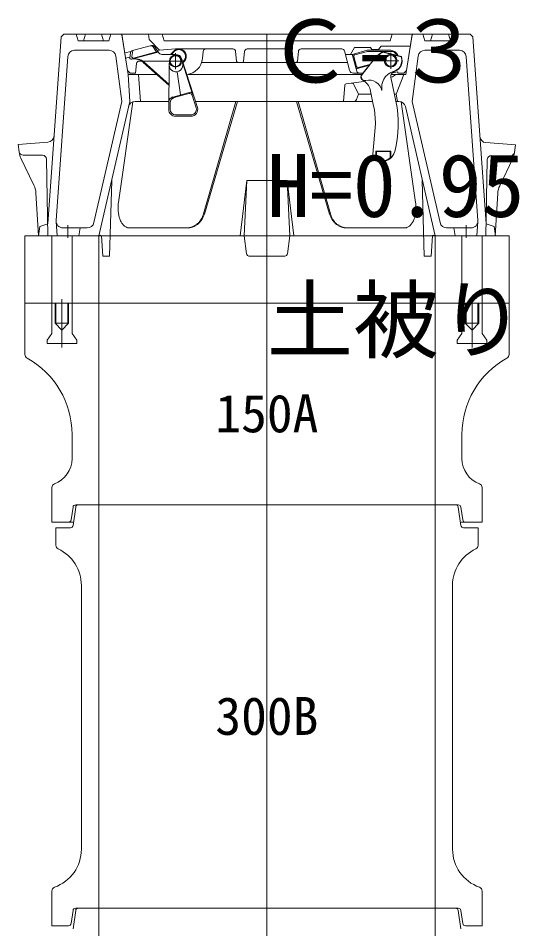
# Model space of a CAD drawing. Units: millimetres, scale not verified. Extents: x -6861 to 6881, y -3554 to 3095.
# Drawn here: x 5126 to 5505, y 391 to 1069 of the extents above; entities that cross this region are included whole.
import ezdxf
from ezdxf.enums import TextEntityAlignment as Align

# ---------------------------------------------------------------- set-up
doc = ezdxf.new("R2010")
doc.units = ezdxf.units.MM
doc.header["$LTSCALE"] = 20
for name, color, linetype, lineweight in [('0-3_TEMP', 3, 'Continuous', 18), ('0-4_細線', 7, 'Continuous', 18), ('0-7_注釈', 1, 'Continuous', 18)]:
    doc.layers.add(name, color=color, linetype=linetype, lineweight=lineweight)
doc.styles.add('ＭＳ ゴシック', font='')
doc.styles.get('ＭＳ ゴシック').set_extended_font_data('MS Gothic')

msp = doc.modelspace()

# ---------------------------------------------------------------- linework, layer by layer
at = {"layer": '0-3_TEMP'}
for p, q in [((5310.8, 1056.78), (5310.8, 891.78)), ((5162.8, 914.7), (5162.8, 905.25)), ((5458.8, 914.7), (5458.8, 905.25)), ((5187.8, 906.78), (5194.2, 906.78)), ((5293.8, 906.78), (5327.8, 906.78)), ((5310.8, 906.78), (5310.8, 743.78)), ((5427.4, 906.78), (5433.8, 906.78)), ((5158.3, 859.78), (5158.3, 823.78)), ((5463.3, 859.78), (5463.3, 823.78)), ((5310.8, 756.78), (5310.8, 543.78)), ((5310.8, 706.78), (5310.8, 543.78)), ((5310.8, 706.78), (5310.8, 393.78)), ((5310.8, 560.59), (5310.8, -288.25)), ((5310.8, 447.28), (5310.8, 147.28))]:
    msp.add_line(p, q, dxfattribs=at)
at = {"layer": '0-4_細線'}
for p, q in [((5157.65, 1054.78), (5159.8, 1056.78)), ((5159.8, 1056.78), (5461.8, 1056.78)), ((5168.8, 1056.78), (5170.3, 1051.78)), ((5175.8, 1056.78), (5174.3, 1051.78)), ((5187.8, 1056.78), (5189.3, 1051.78)), ((5194.8, 1056.78), (5193.3, 1051.78)), ((5202.3, 1056.78), (5202.89, 1056.18)), ((5207.07, 1029.78), (5202.8, 1056.78)), ((5222.8, 1056.78), (5223.3, 1052.78)), ((5232.8, 1056.78), (5234.3, 1051.78)), ((5403.8, 1056.78), (5402.3, 1051.78)), ((5414.52, 1029.78), (5418.8, 1056.78)), ((5419.3, 1056.78), (5418.7, 1056.18)), ((5426.8, 1056.78), (5428.3, 1051.78)), ((5433.8, 1056.78), (5432.3, 1051.78)), ((5445.8, 1056.78), (5447.3, 1051.78)), ((5452.8, 1056.78), (5451.3, 1051.78)), ((5463.94, 1054.78), (5461.8, 1056.78)), ((5157.65, 1054.78), (5147.8, 915.78)), ((5170.3, 1051.78), (5193.3, 1051.78)), ((5202.89, 1056.18), (5207.55, 1026.78)), ((5223.3, 1052.78), (5230.8, 1044.78)), ((5402.3, 1051.78), (5234.3, 1051.78)), ((5418.7, 1056.18), (5414.05, 1026.78)), ((5451.3, 1051.78), (5428.3, 1051.78)), ((5463.94, 1054.78), (5473.8, 915.78)), ((5167.62, 1044.78), (5193.41, 1044.78)), ((5204.99, 1042.92), (5209.73, 1044.02)), ((5208.73, 1039.29), (5209.22, 1042.93)), ((5209.85, 1038.16), (5229.78, 1043.5)), ((5210.35, 1040.07), (5210.96, 1044.67)), ((5210.68, 1044.59), (5224.9, 1048.4)), ((5211.6, 1038.97), (5229.59, 1043.79)), ((5226.07, 1047.3), (5228.57, 1043.52)), ((5226.77, 1047.95), (5227.63, 1048.15)), ((5227.09, 1047.57), (5230.03, 1043.12)), ((5229.18, 1044.4), (5230.8, 1044.78)), ((5230.8, 1044.78), (5242.8, 1045.78)), ((5241.41, 1044.17), (5239.02, 1041.78)), ((5239.73, 1041.78), (5241.76, 1043.81)), ((5242.8, 1045.78), (5263.65, 1045.78)), ((5285.49, 1045.78), (5254.47, 1045.78)), ((5262.84, 1038.64), (5263.3, 1043.95)), ((5287.48, 1043.98), (5288.21, 1036.68)), ((5294.12, 1043.98), (5293.39, 1036.68)), ((5325.49, 1045.78), (5296.11, 1045.78)), ((5328.21, 1036.68), (5327.48, 1043.98)), ((5333.39, 1036.68), (5334.12, 1043.98)), ((5366.44, 1045.78), (5336.11, 1045.78)), ((5372.2, 1030), (5368.37, 1044.29)), ((5375.19, 1042.04), (5385.42, 1044.78)), ((5376.11, 1041.5), (5385.52, 1044.03)), ((5385.42, 1044.78), (5402.8, 1044.78)), ((5385.52, 1044.03), (5402.8, 1044.03)), ((5387.8, 1046.78), (5388.8, 1045.28)), ((5388.8, 1045.28), (5393.8, 1045.28)), ((5395.8, 1047.78), (5393.8, 1045.28)), ((5395.8, 1047.78), (5417.37, 1047.78)), ((5396.99, 1043.76), (5397.02, 1043.49)), ((5396.99, 1043.76), (5410.73, 1040.08)), ((5397.02, 1043.49), (5410.54, 1039.87)), ((5402.8, 1031.03), (5402.8, 1043.03)), ((5453.97, 1044.78), (5428.18, 1044.78)), ((5162.63, 1040.13), (5153.98, 918.13)), ((5198.37, 1040.43), (5202.8, 1006.78)), ((5205.62, 1038.96), (5208.78, 1039.69)), ((5209.9, 1038.17), (5210.34, 1038.25)), ((5217.44, 1036.78), (5215.76, 1036.78)), ((5219.31, 1036.78), (5237.48, 1036.78)), ((5232.53, 1041.78), (5242.8, 1041.78)), ((5236.8, 1036.78), (5248.8, 1036.78)), ((5238.05, 1033.73), (5238.31, 1037.12)), ((5242.8, 1042.78), (5242.8, 1030.78)), ((5259.06, 1002.3), (5247.56, 1038.3)), ((5248.24, 1036.15), (5248.83, 1036.74)), ((5248.42, 1035.62), (5249.19, 1036.39)), ((5369.05, 1041.78), (5374.74, 1041.78)), ((5377.58, 1029.26), (5374.48, 1040.81)), ((5377.41, 1032.78), (5375.4, 1040.28)), ((5390.39, 1038.29), (5381.29, 1026.9)), ((5390.58, 1038.13), (5381.49, 1026.74)), ((5396.8, 1037.03), (5408.8, 1037.03)), ((5410.54, 1039.87), (5410.73, 1040.08)), ((5423.22, 1040.43), (5418.8, 1006.78)), ((5458.96, 1040.13), (5467.61, 918.13)), ((5207.07, 1029.78), (5209.07, 1027.78)), ((5207.07, 1029.78), (5209.07, 1027.78)), ((5207.07, 1029.78), (5209.07, 1027.78)), ((5207.07, 1029.78), (5209.07, 1027.78)), ((5213.83, 1034.99), (5213.07, 1027.78)), ((5237.8, 1018.78), (5218.83, 1035.85)), ((5237.94, 1019.32), (5219.41, 1036)), ((5237.8, 1000.81), (5238.05, 1033.73)), ((5255.41, 1012.18), (5247.89, 1035.74)), ((5370.65, 1035.78), (5262.25, 1035.78)), ((5378.1, 1031.18), (5386.38, 1033.4)), ((5378.63, 1032.07), (5387.16, 1034.36)), ((5412.52, 1027.78), (5414.52, 1029.78)), ((5207.55, 1026.78), (5208.8, 1006.78)), ((5207.55, 1026.78), (5228.67, 1026.78)), ((5213.07, 1027.78), (5209.07, 1027.78)), ((5215.3, 1026.78), (5216.8, 1006.78)), ((5246.6, 1011.59), (5244, 1028.85)), ((5252.49, 1026.78), (5310.8, 1026.78)), ((5380.96, 1026.78), (5310.8, 1026.78)), ((5375.1, 1027.78), (5381.82, 1027.78)), ((5403.14, 1023.56), (5406.69, 1006.87)), ((5414.05, 1026.78), (5403.44, 1026.78)), ((5403.9, 1027.99), (5408.09, 1028.78)), ((5412.55, 1026.78), (5406.8, 1012.28)), ((5408.2, 1027.78), (5408.09, 1028.78)), ((5408.2, 1027.78), (5412.52, 1027.78)), ((5368.73, 1018.97), (5367.8, 1006.78)), ((5369.6, 1019.88), (5382.79, 1021.65)), ((5375.43, 1019.27), (5378.8, 1012.28)), ((5240.76, 1010.07), (5252.97, 1013.5)), ((5241.72, 1009.63), (5252.66, 1012.7)), ((5258.11, 1001.99), (5255.11, 1011.38)), ((5378.8, 1012.28), (5377.28, 1008.09)), ((5388.13, 1012.28), (5378.8, 1012.28)), ((5387.47, 1015.55), (5390.06, 1003.33)), ((5406.8, 1012.28), (5405.78, 1012.28)), ((5406.8, 1012.28), (5407.8, 1006.78)), ((5182.07, 916.66), (5202.8, 1006.78)), ((5185.8, 906.78), (5208.8, 1006.78)), ((5211.12, 1006.5), (5200.3, 931.69)), ((5212.78, 1006.78), (5237.63, 1006.78)), ((5238.8, 1000.78), (5238.8, 1005.78)), ((5257.86, 1006.78), (5310.8, 1006.78)), ((5263.57, 923.09), (5287.66, 1006.78)), ((5264.21, 922.98), (5288.95, 1006.78)), ((5388.96, 1006.78), (5310.8, 1006.78)), ((5357.38, 922.98), (5332.65, 1006.78)), ((5358.03, 923.09), (5333.93, 1006.78)), ((5360.18, 1006.78), (5355.75, 1006.78)), ((5408.82, 1006.78), (5406.89, 1006.78)), ((5410.47, 1006.5), (5421.3, 931.69)), ((5435.8, 906.78), (5413.69, 1002.9)), ((5439.52, 916.66), (5418.8, 1006.78)), ((5242.8, 996.78), (5254.3, 996.78)), ((5242.8, 995.78), (5254.3, 995.78)), ((5391.46, 990.03), (5389.49, 967.46)), ((5147.82, 976.45), (5125.8, 974.78)), ((5125.8, 974.78), (5126.49, 969.2)), ((5392.3, 969.53), (5391.8, 969.76)), ((5391.8, 969.76), (5402.8, 969.76)), ((5391.8, 969.76), (5391.8, 962.8)), ((5392.3, 969.53), (5402.3, 969.53)), ((5392.3, 969.53), (5392.3, 963.08)), ((5402.3, 969.53), (5402.8, 969.76)), ((5402.3, 969.53), (5402.3, 964.79)), ((5402.8, 969.76), (5402.8, 964.56)), ((5127.85, 964.57), (5137.51, 944.45)), ((5129.45, 966.78), (5143.85, 966.78)), ((5146.85, 963.83), (5147.8, 906.78)), ((5391.8, 962.8), (5392.3, 963.08)), ((5394.47, 962.53), (5396.14, 962.53)), ((5394.47, 962.03), (5396.14, 962.03)), ((5402.3, 964.79), (5402.8, 964.56)), ((5474.57, 963.52), (5473.52, 906.47)), ((5491.98, 966.44), (5477.58, 966.46)), ((5493.57, 964.23), (5483.87, 944.13)), ((5193.8, 891.78), (5195.3, 948.08)), ((5295.8, 948.08), (5325.8, 948.08)), ((5325.8, 948.08), (5330.8, 906.78)), ((5327.8, 906.78), (5325.8, 948.08)), ((5427.8, 891.78), (5426.3, 948.08)), ((5138.97, 938.82), (5140.8, 906.78)), ((5482.41, 938.49), (5480.52, 906.46)), ((5141.8, 913.78), (5147.8, 915.78)), ((5154.8, 906.78), (5153.98, 917.39)), ((5466.8, 906.78), (5467.61, 917.39)), ((5479.8, 913.78), (5473.8, 915.78)), ((5141.8, 913.78), (5140.8, 906.78)), ((5158.97, 912.78), (5177.2, 912.78)), ((5171.8, 912.78), (5170.8, 906.78)), ((5208.06, 912.78), (5251.78, 912.78)), ((5413.53, 912.78), (5369.81, 912.78)), ((5462.63, 912.78), (5444.4, 912.78)), ((5449.8, 912.78), (5450.8, 906.78)), ((5479.8, 913.78), (5480.8, 906.78)), ((5130.8, 856.78), (5130.8, 906.78)), ((5140.8, 906.78), (5130.8, 906.78)), ((5140.8, 906.78), (5185.8, 906.78)), ((5150.8, 856.78), (5150.8, 906.78)), ((5165.8, 856.78), (5165.8, 906.78)), ((5185.8, 906.78), (5187.8, 906.78)), ((5185.8, 856.78), (5185.8, 906.78)), ((5187.8, 906.78), (5188.8, 891.78)), ((5194.2, 906.78), (5293.8, 906.78)), ((5293.8, 906.78), (5295.57, 893.51)), ((5327.8, 906.78), (5326.03, 893.51)), ((5427.4, 906.78), (5327.8, 906.78)), ((5433.8, 906.78), (5432.8, 891.78)), ((5435.8, 906.78), (5433.8, 906.78)), ((5480.8, 906.78), (5435.8, 906.78)), ((5435.8, 856.78), (5435.8, 906.78)), ((5455.8, 856.78), (5455.8, 906.78)), ((5470.8, 856.78), (5470.8, 906.78)), ((5480.8, 906.78), (5490.8, 906.78)), ((5490.8, 856.78), (5490.8, 906.78)), ((5188.8, 891.78), (5193.8, 891.78)), ((5324.05, 891.78), (5297.24, 891.78)), ((5432.8, 891.78), (5427.8, 891.78)), ((5130.8, 856.78), (5490.8, 856.78)), ((5130.8, 856.78), (5130.8, 818.57)), ((5150.8, 856.78), (5150.8, 834.28)), ((5153.3, 856.78), (5153.3, 841.78)), ((5153.9, 856.78), (5153.9, 841.18)), ((5162.7, 856.78), (5162.7, 841.18)), ((5165.8, 856.78), (5165.8, 834.28)), ((5185.8, 856.78), (5185.8, 706.78)), ((5435.8, 856.78), (5435.8, 706.78)), ((5455.8, 856.78), (5455.8, 834.28)), ((5458.3, 856.78), (5458.3, 841.78)), ((5458.9, 856.78), (5458.9, 841.18)), ((5467.7, 856.78), (5467.7, 841.18)), ((5468.3, 856.78), (5468.3, 841.78)), ((5470.8, 856.78), (5470.8, 834.28)), ((5490.8, 856.78), (5490.8, 818.57)), ((5153.3, 841.78), (5163.3, 841.78)), ((5153.3, 841.78), (5158.3, 836.78)), ((5458.3, 841.78), (5463.3, 836.78)), ((5468.3, 841.78), (5458.3, 841.78)), ((5468.3, 841.78), (5463.3, 836.78)), ((5150.8, 834.28), (5147.3, 829.28)), ((5165.8, 834.28), (5169.3, 829.28)), ((5147.3, 829.28), (5147.3, 826.78)), ((5147.3, 826.78), (5169.3, 826.78)), ((5169.3, 829.28), (5169.3, 826.78)), ((5474.3, 826.78), (5452.3, 826.78)), ((5165.8, 759.11), (5165.8, 741.14)), ((5455.8, 759.11), (5455.8, 741.14)), ((5150.8, 719.58), (5150.8, 706.78)), ((5470.8, 719.58), (5470.8, 706.78)), ((5150.8, 706.78), (5150.8, 693.78)), ((5166.55, 705.05), (5165.21, 695.5)), ((5166.55, 691.49), (5168.55, 705.07)), ((5168.54, 706.78), (5310.8, 706.78)), ((5185.8, 706.78), (5185.8, 406.78)), ((5453.06, 706.78), (5310.8, 706.78)), ((5435.8, 706.78), (5435.8, 406.78)), ((5453.05, 705.07), (5455.05, 691.49)), ((5455.04, 705.05), (5456.38, 695.5)), ((5470.8, 706.78), (5470.8, 693.78)), ((5150.8, 693.78), (5166.5, 693.78)), ((5455.09, 693.78), (5470.8, 693.78)), ((5153.8, 676.75), (5153.8, 689.78)), ((5164.57, 689.78), (5153.8, 689.78)), ((5467.8, 689.78), (5457.02, 689.78)), ((5467.8, 689.78), (5467.8, 676.75)), ((5172.8, 450.69), (5172.8, 646.87)), ((5448.8, 646.87), (5448.8, 450.69)), ((5150.8, 393.78), (5150.8, 419.58)), ((5470.8, 419.58), (5470.8, 393.78)), ((5168.54, 406.78), (5310.8, 406.78)), ((5185.43, 332.44), (5185.8, 406.78)), ((5453.06, 406.78), (5310.8, 406.78)), ((5436.17, 332.44), (5435.8, 406.78)), ((5166.55, 405.05), (5165.21, 395.5)), ((5166.55, 391.49), (5168.55, 405.07)), ((5453.05, 405.07), (5455.05, 391.49)), ((5455.04, 405.05), (5456.38, 395.5)), ((5150.8, 393.78), (5163.23, 393.78)), ((5458.36, 393.78), (5470.8, 393.78))]:
    msp.add_line(p, q, dxfattribs=at)
for points in [[(5372.91, 1041.78), (5375.8, 1046.78), (5387.8, 1046.78)], [(5473.62, 976.14), (5495.64, 974.43), (5494.94, 968.86)], [(5293.8, 906.78), (5295.8, 948.08), (5290.8, 906.78)], [(5163.3, 856.78), (5163.3, 841.78), (5158.3, 836.78)], [(5455.8, 834.28), (5452.3, 829.28), (5452.3, 826.78)], [(5470.8, 834.28), (5474.3, 829.28), (5474.3, 826.78)]]:
    msp.add_lwpolyline(points, dxfattribs=at)
for centre, radius in [((5242.8, 1036.78), 4.5), ((5242.8, 1036.78), 4), ((5402.8, 1037.03), 4.75), ((5402.8, 1037.03), 4)]:
    msp.add_circle(centre, radius, dxfattribs=at)
for centre, radius, start, end in [((5167.62, 1039.78), 5, 90, 175.943), ((5193.41, 1039.78), 5, 7.496, 90), ((5211.2, 1042.66), 2, 105, 172.38), ((5224.4, 1046.2), 2, 33.435, 105), ((5225.42, 1046.47), 2, 33.435, 105), ((5232.53, 1044.78), 3, 213.435, 270), ((5245.3, 1040.28), 5.5, 315, 135), ((5245.3, 1040.28), 5, 315, 135), ((5265.29, 1043.78), 2, 90, 175), ((5285.49, 1043.78), 2, 5.711, 90), ((5296.11, 1043.78), 2, 90, 174.289), ((5325.49, 1043.78), 2, 5.711, 90), ((5336.11, 1043.78), 2, 90, 174.289), ((5366.44, 1043.78), 2, 15, 90), ((5406.8, 1025.19), 21, 117.828, 141.396), ((5406.8, 1025.19), 20.75, 118.098, 141.396), ((5402.8, 1039.28), 5.5, 18.873, 90), ((5402.8, 1039.28), 4.75, 25.614, 90), ((5428.18, 1039.78), 5, 90, 172.504), ((5453.97, 1039.78), 5, 4.057, 90), ((5209.72, 1039.16), 1, 172.38, 285), ((5212.72, 1028.57), 10, 48.003, 105), ((5211.34, 1039.94), 1, 172.38, 285), ((5212.14, 1028.42), 10, 48.003, 100.392), ((5215.82, 1034.78), 2, 90, 173.991), ((5219.31, 1039.78), 3, 239.518, 270), ((5242.8, 1036.78), 5, 17.716, 90), ((5249.88, 1039.78), 13, 275.889, 355), ((5289.2, 1036.78), 1, 185.711, 270.001), ((5292.39, 1036.78), 1, 270, 354.289), ((5329.2, 1036.78), 1, 185.711, 270), ((5332.39, 1036.78), 1, 269.999, 354.289), ((5375.45, 1041.07), 1, 105, 195), ((5376.37, 1040.54), 1, 104.999, 195), ((5402.8, 1037.03), 8.25, 282.029, 20.153), ((5402.8, 1037.03), 8.5, 289.465, 21.032), ((5243.14, 1033.87), 5.09, 179.563, 17.716), ((5375.1, 1030.78), 3, 195, 270), ((5377.84, 1032.14), 1, 194.999, 285), ((5378.38, 1033.04), 1, 194.999, 285), ((5379.51, 1029.78), 2, 195, 270), ((5383.64, 1025.03), 3, 141.396, 242.755), ((5383.64, 1025.03), 2.75, 141.396, 283.399), ((5386.56, 1012.62), 10, 13.096, 103.289), ((5408.59, 1017.14), 12.5, 109.028, 190.412), ((5406.8, 1025.19), 4, 106.971, 204), ((5399.33, 1033.95), 10, 292.623, 314.134), ((5369.73, 1018.89), 1, 97.625, 175.601), ((5373.62, 1018.4), 2, 25.722, 97.625), ((5377.68, 1013.47), 10, 12, 62.755), ((5241.84, 1006.22), 4, 105.689, 179.563), ((5242.8, 1005.78), 4, 105.689, 180), ((5253.2, 1010.78), 2, 17.716, 105.689), ((5253.51, 1011.58), 2, 17.716, 105.689), ((5212.78, 1001.78), 5, 90, 167.047), ((5254.3, 1000.78), 5, 270, 17.716), ((5375.4, 1008.78), 2, 270, 340.017), ((5327.46, 990.03), 64, 0, 12), ((5327.46, 990.03), 81, 345.314, 12), ((5408.82, 1001.78), 5, 12.953, 90), ((5242.8, 1000.78), 5, 179.204, 270), ((5242.8, 1000.78), 4, 180, 270), ((5254.3, 1000.78), 4, 270, 17.716), ((5147.44, 981.44), 5, 274.344, 355.943), ((5474.01, 981.13), 5, 183.949, 265.548), ((5129.45, 969.78), 3, 187.125, 270), ((5141.38, 971.06), 15, 187.125, 205.641), ((5396.14, 972.03), 10, 270, 345.314), ((5491.98, 969.44), 3, 269.893, 352.768), ((5480.05, 970.75), 15, 334.252, 352.768), ((5143.85, 963.78), 3, 0.955, 90), ((5394.47, 967.03), 5, 175, 270), ((5394.47, 967.03), 4.5, 241.158, 270), ((5396.14, 972.03), 9.5, 270, 310.388), ((5477.57, 963.46), 3, 89.893, 178.938), ((5123.99, 937.96), 15, 3.27, 25.641), ((5497.38, 937.61), 15, 154.251, 176.622), ((5215.01, 927.62), 15, 177.42047, 183.98981), ((5214.98, 928.41), 14.95, 173.89277, 180.46211), ((5214.86, 929.2), 14.77, 170.31074, 176.88008), ((5406.73, 929.2), 14.77, 3.11892, 9.68825), ((5406.61, 928.41), 14.95, 359.5389, 6.10824), ((5406.59, 927.62), 15, 356.00919, 2.57852), ((5214.94, 926.82), 14.9, 180.96172, 187.53106), ((5214.79, 926.04), 14.66, 184.58302, 191.15236), ((5214.55, 925.28), 14.3, 188.35914, 194.92847), ((5214.22, 924.56), 13.81, 192.36873, 198.93806), ((5249.4, 926.97), 14.67, 335.27597, 339.736), ((5249.35, 927.11), 14.78, 339.32468, 343.78471), ((5250.08, 926.97), 14.67, 335.27597, 339.736), ((5250.03, 927.11), 14.78, 339.32468, 343.78471), ((5371.57, 927.11), 14.78, 196.2168, 200.67683), ((5371.51, 926.97), 14.67, 200.26406, 204.72408), ((5372.25, 927.11), 14.78, 196.21538, 200.67541), ((5372.19, 926.97), 14.67, 200.26406, 204.72408), ((5407.37, 924.56), 13.81, 341.06298, 347.63232), ((5407.05, 925.28), 14.3, 345.0715, 351.64084), ((5406.8, 926.04), 14.66, 348.84661, 355.41595), ((5406.65, 926.82), 14.9, 352.46994, 359.03928), ((5158.97, 917.78), 5, 175.943, 270), ((5177.2, 917.78), 5, 270, 347.047), ((5213.81, 923.88), 13.21, 196.70895, 203.27829), ((5213.33, 923.24), 12.52, 201.49676, 208.0661), ((5212.77, 922.67), 11.76, 206.87362, 213.44296), ((5212.16, 922.17), 10.97, 213.01027, 219.57961), ((5211.49, 921.73), 10.18, 220.10416, 226.6735), ((5210.78, 921.38), 9.44, 228.3576, 234.92694), ((5250.32, 926.07), 13.47, 295.31835, 299.77837), ((5251, 926.07), 13.47, 295.31759, 299.77762), ((5250.19, 926.14), 13.59, 300.11715, 304.57718), ((5250.87, 926.14), 13.59, 300.11802, 304.57805), ((5250.07, 926.21), 13.72, 304.82668, 309.2867), ((5250.74, 926.21), 13.72, 304.82668, 309.2867), ((5249.95, 926.3), 13.86, 309.44394, 313.90396), ((5250.63, 926.3), 13.86, 309.44394, 313.90396), ((5249.84, 926.39), 14.01, 313.96603, 318.42606), ((5250.51, 926.39), 14.01, 313.96603, 318.42606), ((5249.73, 926.49), 14.15, 318.39462, 322.85465), ((5250.41, 926.49), 14.15, 318.39462, 322.85465), ((5249.64, 926.6), 14.3, 322.73468, 327.19471), ((5249.55, 926.72), 14.43, 326.98817, 331.44819), ((5250.32, 926.6), 14.3, 322.73341, 327.19344), ((5249.47, 926.84), 14.56, 331.16694, 335.62697), ((5250.23, 926.72), 14.43, 326.98948, 331.44951), ((5250.15, 926.84), 14.56, 331.16694, 335.62697), ((5371.44, 926.84), 14.56, 204.3731, 208.83313), ((5371.37, 926.72), 14.43, 208.55057, 213.0106), ((5372.12, 926.84), 14.56, 204.3731, 208.83313), ((5371.28, 926.6), 14.3, 212.80665, 217.26668), ((5372.04, 926.72), 14.43, 208.55057, 213.0106), ((5371.18, 926.49), 14.15, 217.14434, 221.60437), ((5371.96, 926.6), 14.3, 212.80665, 217.26668), ((5371.86, 926.49), 14.15, 217.14555, 221.60557), ((5371.08, 926.39), 14.01, 221.57518, 226.03521), ((5371.76, 926.39), 14.01, 221.57405, 226.03407), ((5370.97, 926.3), 13.86, 226.09615, 230.55618), ((5371.65, 926.3), 13.86, 226.09615, 230.55618), ((5370.85, 926.21), 13.72, 230.71233, 235.17235), ((5371.53, 926.21), 13.72, 230.7133, 235.17332), ((5370.72, 926.14), 13.59, 235.42309, 239.88312), ((5371.4, 926.14), 13.59, 235.42222, 239.88225), ((5370.59, 926.07), 13.47, 240.22163, 244.68165), ((5371.27, 926.07), 13.47, 240.22238, 244.68241), ((5410.82, 921.38), 9.44, 305.07392, 311.64326), ((5410.1, 921.73), 10.18, 313.32533, 319.89467), ((5409.44, 922.17), 10.97, 320.42039, 326.98973), ((5408.82, 922.67), 11.76, 326.55807, 333.12741), ((5408.27, 923.24), 12.52, 331.93385, 338.50319), ((5407.78, 923.88), 13.21, 336.7206, 343.28994), ((5444.4, 917.78), 5, 192.953, 270), ((5462.63, 917.78), 5, 270, 4.057), ((5210.03, 921.11), 8.8, 237.91499, 244.48433), ((5209.25, 920.93), 8.33, 248.76546, 255.3348), ((5208.46, 920.84), 8.07, 260.60549, 267.17483), ((5251.03, 925.9), 13.13, 270.31854, 274.77857), ((5251.71, 925.9), 13.13, 270.31854, 274.77857), ((5250.88, 925.91), 13.15, 275.40614, 279.86617), ((5251.56, 925.91), 13.15, 275.40614, 279.86617), ((5250.74, 925.94), 13.2, 280.46637, 284.9264), ((5251.42, 925.94), 13.2, 280.466, 284.92603), ((5250.6, 925.97), 13.27, 285.48095, 289.94098), ((5251.27, 925.97), 13.27, 285.48146, 289.94149), ((5250.46, 926.02), 13.36, 290.43589, 294.89592), ((5251.14, 926.02), 13.36, 290.43589, 294.89592), ((5370.46, 926.02), 13.36, 245.10423, 249.56426), ((5371.14, 926.02), 13.36, 245.10423, 249.56426), ((5370.32, 925.97), 13.27, 250.05918, 254.51921), ((5371, 925.97), 13.27, 250.05867, 254.5187), ((5370.18, 925.94), 13.2, 255.0736, 259.53363), ((5370.86, 925.94), 13.2, 255.07397, 259.534), ((5370.03, 925.91), 13.15, 260.13383, 264.59386), ((5370.71, 925.91), 13.15, 260.13361, 264.59364), ((5369.89, 925.9), 13.13, 265.22143, 269.68146), ((5370.57, 925.9), 13.13, 265.2215, 269.68153), ((5413.13, 920.84), 8.08, 272.82479, 279.39413), ((5412.34, 920.93), 8.33, 284.66593, 291.23527), ((5411.57, 921.11), 8.8, 295.51485, 302.08419), ((5186.8, 906.03), 1.25, 36.87, 143.13), ((5434.8, 906.03), 1.25, 36.87, 143.13), ((5297.55, 893.78), 2, 187.595, 270), ((5324.05, 893.78), 2, 270, 352.405), ((5133.8, 818.57), 3, 180, 240.968), ((5100.8, 759.11), 65, 0, 60.968), ((5520.8, 759.11), 65, 119.032, 180), ((5487.8, 818.57), 3, 299.032, 0), ((5145.8, 741.14), 20, 290.354, 0), ((5475.8, 741.14), 20, 180, 249.646), ((5153.8, 719.58), 3, 110.354, 180), ((5467.8, 719.58), 3, 0, 69.646), ((5168.54, 704.78), 2, 90, 172.001), ((5170.52, 704.78), 2, 90, 171.634), ((5451.07, 704.78), 2, 8.366, 90), ((5453.06, 704.78), 2, 7.999, 90), ((5163.23, 695.78), 2, 270, 352.001), ((5164.57, 691.78), 2, 270, 351.633), ((5457.02, 691.78), 2, 188.367, 270), ((5458.36, 695.78), 2, 187.999, 270), ((5156.8, 676.75), 3, 180, 244.897), ((5142.8, 646.87), 30, 0, 64.897), ((5478.8, 646.87), 30, 115.103, 180), ((5464.8, 676.75), 3, 295.103, 0), ((5142.8, 450.69), 30, 289.471, 0), ((5478.8, 450.69), 30, 180, 250.529), ((5153.8, 419.58), 3, 109.47, 179.998), ((5467.8, 419.58), 3, 0.002, 70.53), ((5168.54, 404.78), 2, 90, 172.001), ((5170.52, 404.78), 2, 90, 171.634), ((5451.07, 404.78), 2, 8.366, 90), ((5453.06, 404.78), 2, 7.999, 90), ((5163.23, 395.78), 2, 270, 352.001), ((5458.36, 395.78), 2, 187.999, 270)]:
    msp.add_arc(centre, radius, start, end, dxfattribs=at)

# ---------------------------------------------------------------- texts
at = {"layer": '0-7_注釈', "style": 'ＭＳ ゴシック'}
for s, height, p in [('Ｃ-３', 46.92, (5310.8, 1006.78)), ('H=0.95', 46.92, (5310.8, 906.78)), ('土被り h=1.20', 46.92, (5310.8, 806.78)), ('150A', 28.15, (5272.4, 752.24)), ('300B', 28.15, (5272.4, 527.24))]:
    msp.add_text(s, height=height, dxfattribs=at).set_placement(p, align=Align.BOTTOM_LEFT)

doc.saveas('drawing.dxf')
